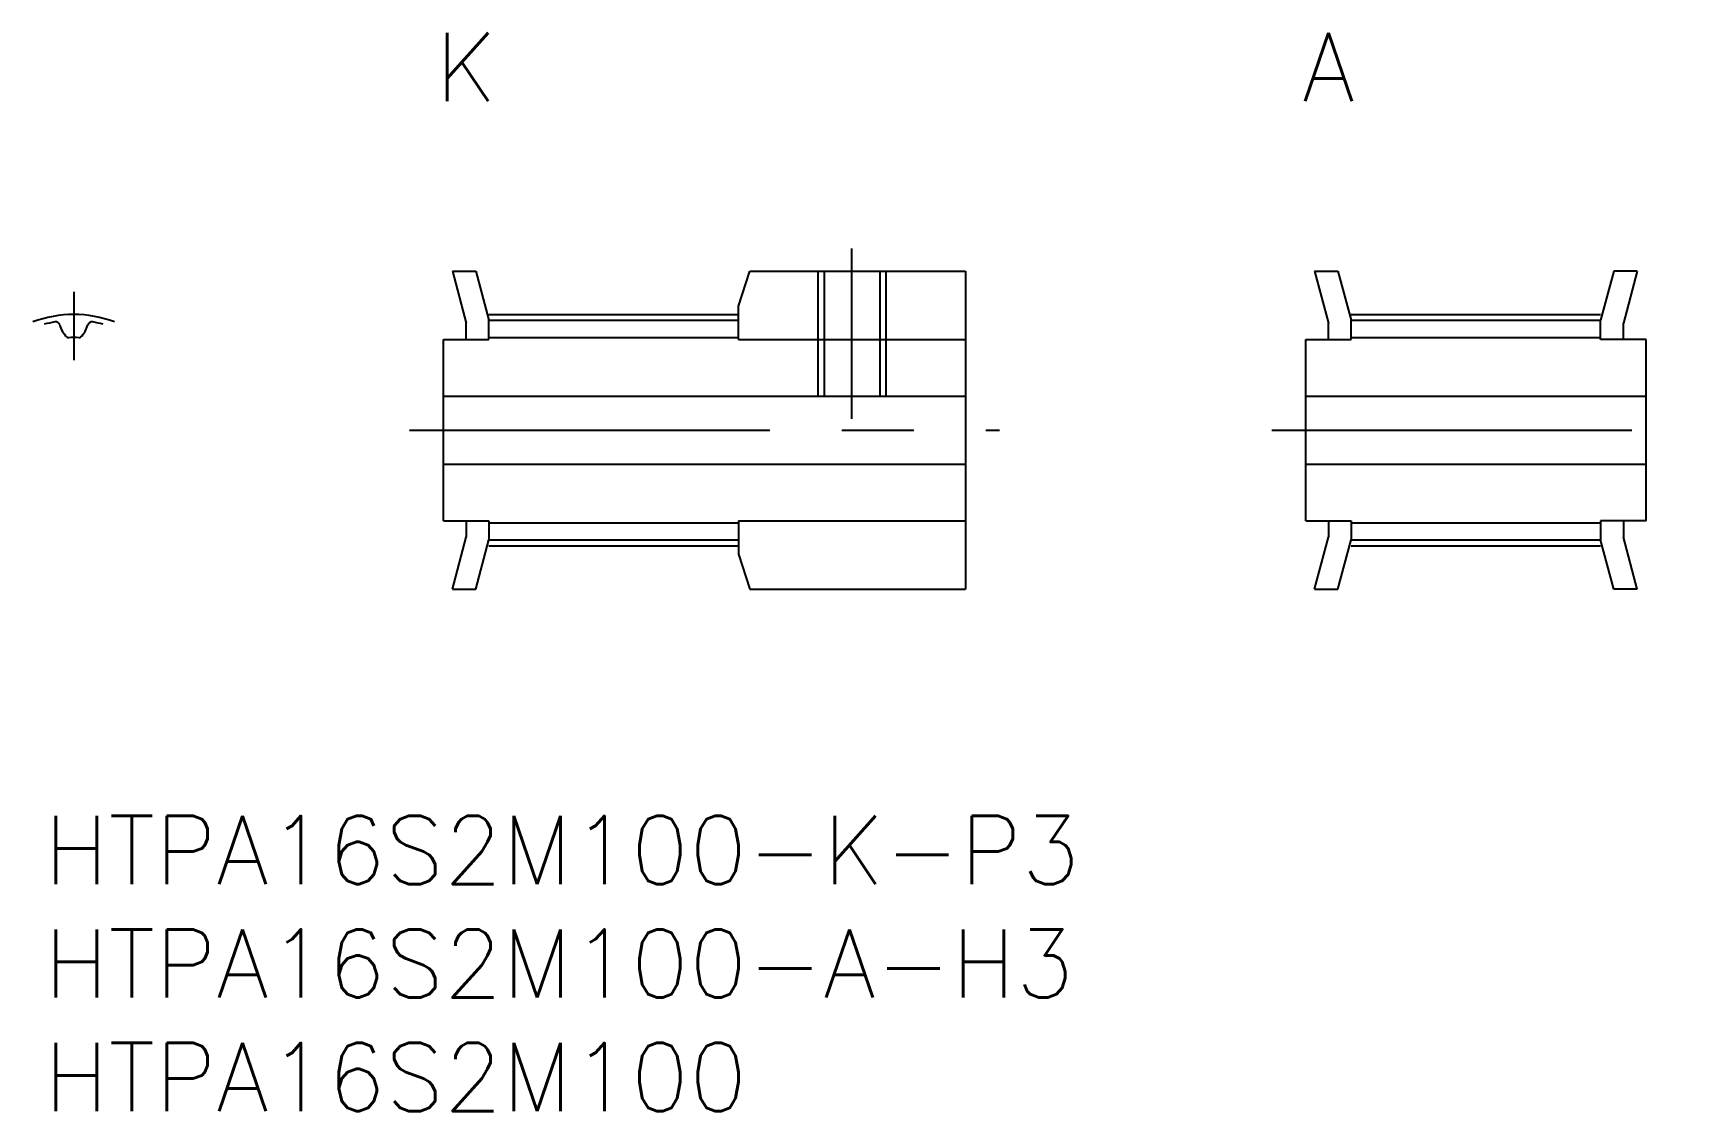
# Model space of a CAD drawing. Extents: x -0.5 to 72.1, y -13 to 34.5.
import ezdxf
from ezdxf.enums import TextEntityAlignment as Align

# ---------------------------------------------------------------- set-up
doc = ezdxf.new("R2010")
doc.units = 0
doc.header["$LTSCALE"] = 0.5
doc.linetypes.add('CENTER', pattern=[50.8, 31.75, -6.35, 6.35, -6.35])
doc.linetypes.add('DASHED', pattern=[19.05, 12.7, -6.35])
for name, color, linetype in [('MSM_CENTER', 1, 'CENTER'), ('MSM_CONTINUOUS', 7, 'CONTINUOUS'), ('MSM_DASHED', 4, 'DASHED'), ('MSM_PART_NUMBER', 7, 'CONTINUOUS')]:
    doc.layers.add(name, color=color, linetype=linetype)
doc.styles.get("Standard").update_dxf_attribs({"font": 'txt.shx', "height": 1, "bigfont": 'bigfont.shx'})

# ---------------------------------------------------------------- blocks, each defined once
blk = doc.blocks.new('*U11')
at = {"layer": 'MSM_PART_NUMBER'}
blk.add_text('HTPA16S2M100-K-P3', height=3, dxfattribs=at).set_placement((0, -3))
blk = doc.blocks.new('*U12')
at = {"layer": 'MSM_PART_NUMBER'}
blk.add_text('HTPA16S2M100-A-H3', height=3, dxfattribs=at).set_placement((0, -8))
blk = doc.blocks.new('*U13')
at = {"layer": 'MSM_PART_NUMBER'}
blk.add_text('HTPA16S2M100', height=3, dxfattribs=at).set_placement((0, -13))

msp = doc.modelspace()

# ---------------------------------------------------------------- linework, layer by layer
at = {"layer": 'MSM_CENTER'}
for p, q in [((35.6, 17.5), (35.6, 25)), ((1.3, 23.094), (1.3, 20.08)), ((19.6, 22.095), (30.6, 22.095)), ((57.6, 22.095), (68.6, 22.095)), ((16.1, 17), (42.1, 17)), ((54.1, 17), (72.1, 17)), ((19.6, 11.905), (30.6, 11.905)), ((57.6, 11.905), (68.6, 11.905))]:
    msp.add_line(p, q, dxfattribs=at)
msp.add_arc((1.3, 17), 5.094, 69.30722, 110.69278, dxfattribs=at)
at = {"layer": 'MSM_CONTINUOUS'}
for p, q in [((17.986, 24), (18.6, 21.708)), ((17.986, 24), (19.021, 24)), ((19.021, 24), (19.6, 21.84)), ((30.6, 22.461), (31.1, 24)), ((31.1, 24), (40.6, 24)), ((40.6, 24), (40.6, 10)), ((55.986, 24), (56.6, 21.708)), ((55.986, 24), (57.021, 24)), ((57.021, 24), (57.6, 21.84)), ((69.179, 24), (68.6, 21.84)), ((70.214, 24), (69.179, 24)), ((70.214, 24), (69.6, 21.708)), ((19.6, 21.84), (30.6, 21.84)), ((19.6, 21), (19.6, 21.84)), ((30.6, 21), (30.6, 22.461)), ((57.6, 21.84), (68.6, 21.84)), ((57.6, 21), (57.6, 21.84)), ((68.6, 21), (68.6, 21.84)), ((18.6, 21), (18.6, 21.708)), ((19.6, 21.08), (30.6, 21.08)), ((34.1, 21.25), (34.1, 21.25)), ((56.6, 21), (56.6, 21.708)), ((57.6, 21.08), (68.6, 21.08)), ((69.6, 21), (69.6, 21.708)), ((17.6, 13), (17.6, 21)), ((17.6, 21), (19.6, 21)), ((30.6, 21), (40.6, 21)), ((55.6, 13), (55.6, 21)), ((55.6, 21), (57.6, 21)), ((70.6, 21), (68.6, 21)), ((70.6, 13), (70.6, 21)), ((34.1, 19.875), (34.1, 19.875)), ((17.6, 18.5), (40.6, 18.5)), ((55.6, 18.5), (70.6, 18.5)), ((17.6, 15.5), (40.6, 15.5)), ((55.6, 15.5), (70.6, 15.5)), ((17.6, 13), (19.6, 13)), ((18.6, 13), (18.6, 12.292)), ((19.6, 13), (19.6, 12.16)), ((19.6, 12.92), (30.6, 12.92)), ((30.6, 13), (40.6, 13)), ((30.6, 13), (30.6, 11.539)), ((55.6, 13), (57.6, 13)), ((56.6, 13), (56.6, 12.292)), ((57.6, 13), (57.6, 12.16)), ((57.6, 12.92), (68.6, 12.92)), ((70.6, 13), (68.6, 13)), ((68.6, 13), (68.6, 12.16)), ((69.6, 13), (69.6, 12.292)), ((17.986, 10), (18.6, 12.292)), ((19.021, 10), (19.6, 12.16)), ((19.6, 12.16), (30.6, 12.16)), ((55.986, 10), (56.6, 12.292)), ((57.021, 10), (57.6, 12.16)), ((57.6, 12.16), (68.6, 12.16)), ((69.179, 10), (68.6, 12.16)), ((70.214, 10), (69.6, 12.292)), ((30.6, 11.539), (31.1, 10)), ((17.986, 10), (19.021, 10)), ((31.1, 10), (40.6, 10)), ((55.986, 10), (57.021, 10)), ((70.214, 10), (69.179, 10))]:
    msp.add_line(p, q, dxfattribs=at)
for centre, radius, start, end in [((1.3, 17), 4.84, 99.93398, 105.58068), ((0.498, 21.58), 0.19, 16.55654, 99.93398), ((1.95, 22.012), 1.325, 196.55654, 223.23032), ((1.057, 21.173), 0.1, 223.23032, 273.32643), ((1.3, 17), 4.08, 86.67357, 93.32643), ((1.543, 21.173), 0.1, 266.67357, 316.76968), ((0.65, 22.012), 1.325, 316.76968, 343.44346), ((2.102, 21.58), 0.19, 80.06602, 163.44346), ((1.3, 17), 4.84, 74.41932, 80.06602)]:
    msp.add_arc(centre, radius, start, end, dxfattribs=at)
at = {"layer": 'MSM_DASHED'}
for p, q in [((34.1, 24), (34.1, 18.5)), ((34.37, 24), (34.37, 18.5)), ((36.829, 24), (36.829, 18.5)), ((37.1, 24), (37.1, 18.5))]:
    msp.add_line(p, q, dxfattribs=at)

# ---------------------------------------------------------------- block references
at = {"layer": 'MSM_CONTINUOUS'}
for name in ['*U11', '*U12', '*U13']:
    msp.add_blockref(name, (0, 0), dxfattribs=at)

# ---------------------------------------------------------------- texts
at = {"layer": 'MSM_PART_NUMBER'}
for s, p in [('K', (18.6, 33)), ('A', (56.6, 33))]:
    msp.add_text(s, height=3, dxfattribs=at).set_placement(p, align=Align.MIDDLE_CENTER)

doc.saveas('drawing.dxf')
